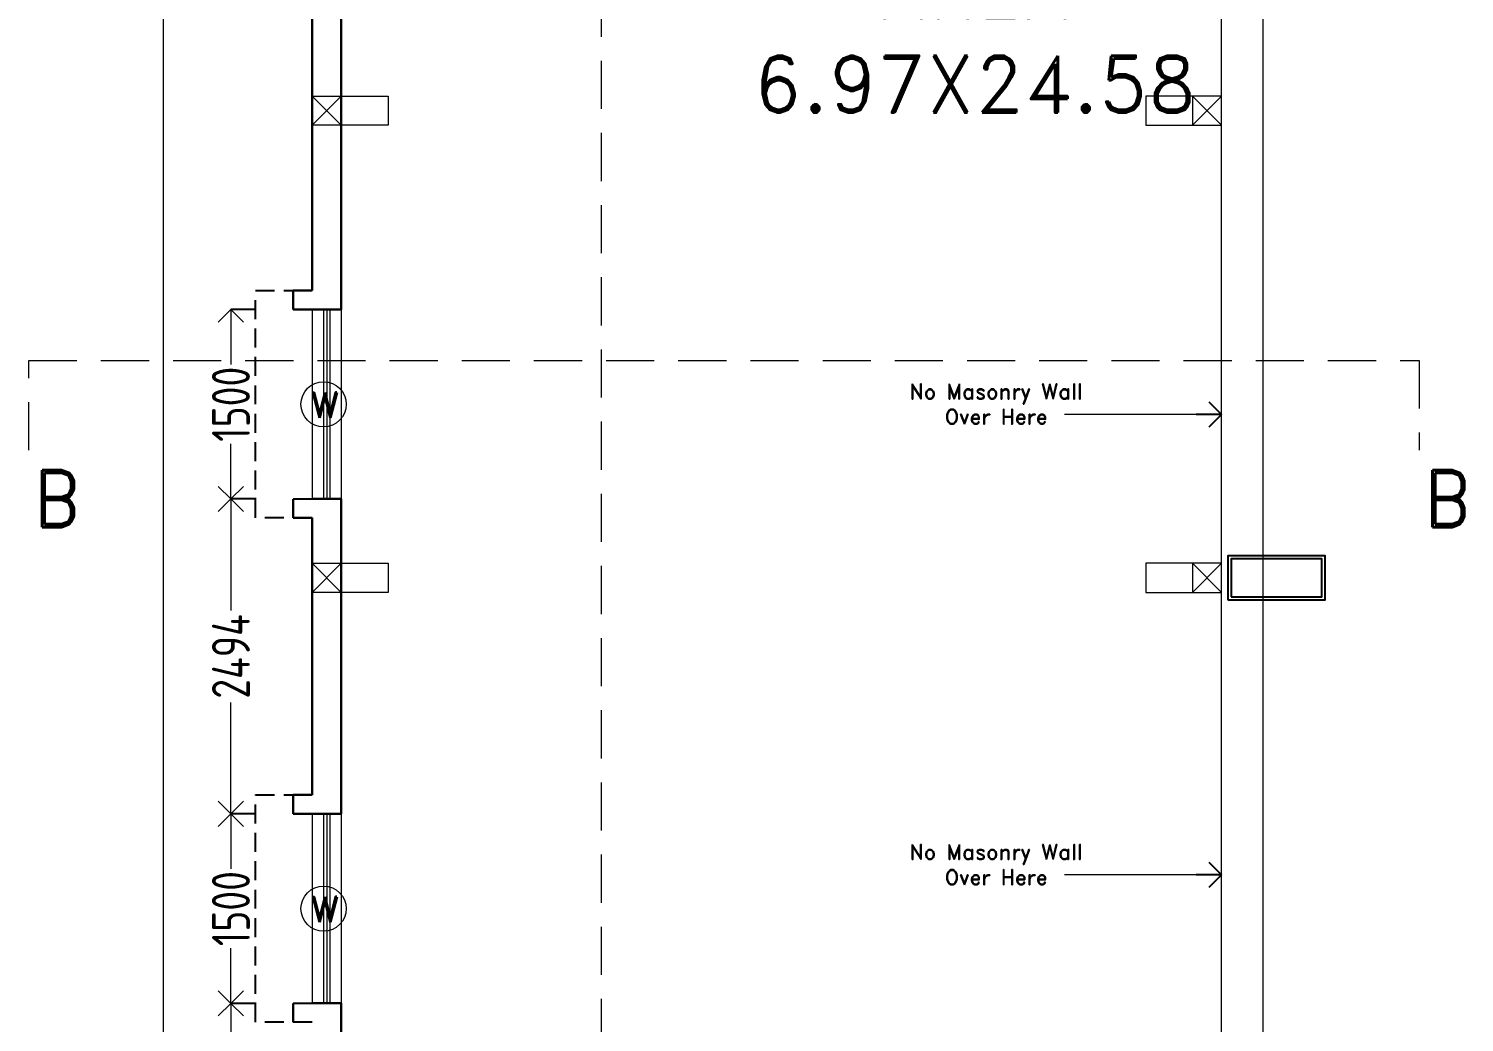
# Model space of a CAD drawing. Header units: inches. Extents: x -605 to 2991212, y -2872845 to 0.
# Drawn here: x 2400444 to 2411810, y -2742023 to -2734155 of the extents above; entities that cross this region are included whole.
import ezdxf

# ---------------------------------------------------------------- set-up
doc = ezdxf.new("R2010")
doc.units = ezdxf.units.IN
doc.header["$LTSCALE"] = 600
doc.header["$MEASUREMENT"] = 0
doc.linetypes.add('DASHED', pattern=[19.05, 12.7, -6.35])
doc.linetypes.add('DASHED2', pattern=[0.375, 0.25, -0.125])
for name, color, linetype, lineweight in [('DIM', 251, 'Continuous', 0), ('object dash', 250, 'DASHED', 5), ('PV_TEXT_ROMANS', 7, 'Continuous', 0), ('rRCC 2', 40, 'Continuous', 15), ('TEXT', 7, 'Continuous', 0), ('WALLS', 7, 'Continuous', 30)]:
    doc.layers.add(name, color=color, linetype=linetype, lineweight=lineweight)
doc.layers.add('SnT-DIMENSION', color=7, linetype='Continuous')
doc.layers.add('SnT-ROAD', color=25, linetype='Continuous')
doc.layers.add('window', color=7, linetype='Continuous', lineweight=15, true_color=0x735461)
doc.styles.add('DIM', font='geniso.shx', dxfattribs={"width": 0.85})
doc.styles.add('PV_ROMAND', font='romand.shx')
doc.styles.add('ROMAND', font='romand.shx')
doc.dimstyles.new('ST-100', dxfattribs={"dimscale": 100, "dimtxt": 2.5, "dimasz": 2, "dimexe": 0.18, "dimexo": 0.0625, "dimgap": 0.2, "dimtad": 0, "dimdec": 0, "dimzin": 0, "dimdsep": 46, "dimtxsty": 'DIM', "dimblk": 'OPEN90', "dimcen": 0.09, "dimclrd": 256, "dimclrt": 7, "dimadec": 0, "dimazin": 0, "dimtfac": 1, "dimtdec": 0, "dimtofl": 0, "dimtmove": 0, "dimatfit": 3, "dimldrblk": 'OPEN90', "dimfxl": 1, "dimtolj": 1, "dimtzin": 0, "dimlwd": -1, "dimarcsym": 0})

# ---------------------------------------------------------------- blocks, each defined once
blk = doc.blocks.new('_Open90')
at = {"color": 0, "linetype": 'ByBlock', "lineweight": -2}
for p, q in [((0, 0), (-1, 0)), ((-0.5, 0.5), (0, 0)), ((0, 0), (-0.5, -0.5))]:
    blk.add_line(p, q, dxfattribs=at)
blk = doc.blocks.new('*D2155')
at = {"layer": 'Defpoints', "color": 0}
for p in [(2402689, -2736379), (2402045, -2737879), (2402689, -2737879)]:
    blk.add_point(p, dxfattribs=at)
at = {"layer": 'DIM', "color": 0, "lineweight": -2}
for p, q in [((2402245, -2736379), (2402045, -2736379)), ((2402245, -2737879), (2402045, -2737879))]:
    blk.add_line(p, q, dxfattribs=at)
at = {"layer": 'DIM'}
for p, q in [((2402045, -2736579), (2402045, -2736815)), ((2402045, -2737679), (2402045, -2737442))]:
    blk.add_line(p, q, dxfattribs=at)
at = {"layer": 'DIM', "xscale": 200, "yscale": 200, "zscale": 200}
for p, rotation in [((2402045, -2736379), 90), ((2402045, -2737879), 270)]:
    blk.add_blockref('_Open90', p, dxfattribs=dict(at, rotation=rotation))
at = {"layer": 'DIM', "color": 7, "insert": (2402045, -2737129), "char_height": 300, "attachment_point": 5, "rotation": 90, "style": 'DIM'}
blk.add_mtext('\\A1;1500', dxfattribs=at)
blk = doc.blocks.new('*D2156')
at = {"layer": 'Defpoints', "color": 0}
for p in [(2402689, -2737879), (2402045, -2740373), (2402829, -2740373)]:
    blk.add_point(p, dxfattribs=at)
at = {"layer": 'DIM', "color": 0, "lineweight": -2}
for p, q in [((2402245, -2737879), (2402045, -2737879)), ((2402245, -2740373), (2402045, -2740373))]:
    blk.add_line(p, q, dxfattribs=at)
at = {"layer": 'DIM'}
for p, q in [((2402045, -2738079), (2402045, -2738761)), ((2402045, -2740173), (2402045, -2739490))]:
    blk.add_line(p, q, dxfattribs=at)
at = {"layer": 'DIM', "xscale": 200, "yscale": 200, "zscale": 200}
for p, rotation in [((2402045, -2737879), 90), ((2402045, -2740373), 270)]:
    blk.add_blockref('_Open90', p, dxfattribs=dict(at, rotation=rotation))
at = {"layer": 'DIM', "color": 7, "insert": (2402045, -2739126), "char_height": 300, "attachment_point": 5, "rotation": 90, "style": 'DIM'}
blk.add_mtext('\\A1;2494', dxfattribs=at)
blk = doc.blocks.new('*D2157')
at = {"layer": 'Defpoints', "color": 0}
for p in [(2402829, -2740373), (2402045, -2741873), (2402804, -2741873)]:
    blk.add_point(p, dxfattribs=at)
at = {"layer": 'DIM', "color": 0, "lineweight": -2}
for p, q in [((2402245, -2740373), (2402045, -2740373)), ((2402245, -2741873), (2402045, -2741873))]:
    blk.add_line(p, q, dxfattribs=at)
at = {"layer": 'DIM'}
for p, q in [((2402045, -2740573), (2402045, -2740809)), ((2402045, -2741673), (2402045, -2741436))]:
    blk.add_line(p, q, dxfattribs=at)
at = {"layer": 'DIM', "xscale": 200, "yscale": 200, "zscale": 200}
for p, rotation in [((2402045, -2740373), 90), ((2402045, -2741873), 270)]:
    blk.add_blockref('_Open90', p, dxfattribs=dict(at, rotation=rotation))
at = {"layer": 'DIM', "color": 7, "insert": (2402045, -2741123), "char_height": 300, "attachment_point": 5, "rotation": 90, "style": 'DIM'}
blk.add_mtext('\\A1;1500', dxfattribs=at)
blk = doc.blocks.new('*D2158')
at = {"layer": 'Defpoints', "color": 0}
for p in [(2402804, -2741873), (2402045, -2743153), (2402689, -2743153)]:
    blk.add_point(p, dxfattribs=at)
at = {"layer": 'DIM', "color": 0, "lineweight": -2}
for p, q in [((2402245, -2741873), (2402045, -2741873)), ((2402245, -2743153), (2402045, -2743153))]:
    blk.add_line(p, q, dxfattribs=at)
at = {"layer": 'DIM'}
for p, q in [((2402045, -2742073), (2402045, -2742199)), ((2402045, -2742953), (2402045, -2742826))]:
    blk.add_line(p, q, dxfattribs=at)
at = {"layer": 'DIM', "xscale": 200, "yscale": 200, "zscale": 200}
for p, rotation in [((2402045, -2741873), 90), ((2402045, -2743153), 270)]:
    blk.add_blockref('_Open90', p, dxfattribs=dict(at, rotation=rotation))
at = {"layer": 'DIM', "color": 7, "insert": (2402045, -2742513), "char_height": 300, "attachment_point": 5, "rotation": 90, "style": 'DIM'}
blk.add_mtext('\\A1;1280', dxfattribs=at)
blk = doc.blocks.new('*D2199')
at = {"layer": 'Defpoints', "color": 0}
for p in [(2401509, -2718193), (2402539, -2718193), (2402539, -2805613)]:
    blk.add_point(p, dxfattribs=at)
at = {"layer": 'DIM', "color": 0, "lineweight": -2}
for p, q in [((2401709, -2718193), (2401509, -2718193)), ((2401709, -2805613), (2401509, -2805613))]:
    blk.add_line(p, q, dxfattribs=at)
at = {"layer": 'DIM'}
for p, q in [((2401509, -2718393), (2401509, -2761462)), ((2401509, -2805413), (2401509, -2762344))]:
    blk.add_line(p, q, dxfattribs=at)
at = {"layer": 'DIM', "xscale": 200, "yscale": 200, "zscale": 200}
for p, rotation in [((2401509, -2718193), 90), ((2401509, -2805613), 270)]:
    blk.add_blockref('_Open90', p, dxfattribs=dict(at, rotation=rotation))
at = {"layer": 'DIM', "color": 7, "insert": (2401509, -2761903), "char_height": 300, "attachment_point": 5, "rotation": 90, "style": 'DIM'}
blk.add_mtext('\\A1;87420', dxfattribs=at)
blk = doc.blocks.new('sdfvgfdd')
at = {"layer": 'TEXT'}
blk.add_circle((2432365, -2352025), 179, dxfattribs=at)
at = {"layer": 'TEXT', "insert": (2432263, -2351932), "char_height": 200, "attachment_point": 1, "style": 'PV_ROMAND'}
blk.add_mtext('W', dxfattribs=at)
blk = doc.blocks.new('*D2256')
at = {"layer": 'Defpoints', "color": 0}
for p in [(2409889, -2718573), (2410217, -2718573), (2409889, -2743158)]:
    blk.add_point(p, dxfattribs=at)
at = {"layer": 'DIM', "color": 0, "lineweight": -2}
for p, q in [((2410017, -2718573), (2410217, -2718573)), ((2410017, -2743158), (2410217, -2743158))]:
    blk.add_line(p, q, dxfattribs=at)
at = {"layer": 'DIM'}
for p, q in [((2410217, -2718773), (2410217, -2730425)), ((2410217, -2742958), (2410217, -2731306))]:
    blk.add_line(p, q, dxfattribs=at)
at = {"layer": 'DIM', "xscale": 200, "yscale": 200, "zscale": 200}
for p, rotation in [((2410217, -2718573), 90), ((2410217, -2743158), 270)]:
    blk.add_blockref('_Open90', p, dxfattribs=dict(at, rotation=rotation))
at = {"layer": 'DIM', "color": 7, "insert": (2410217, -2730866), "char_height": 300, "attachment_point": 5, "rotation": 90, "style": 'DIM'}
blk.add_mtext('\\A1;24585', dxfattribs=at)

msp = doc.modelspace()

# ---------------------------------------------------------------- linework, layer by layer
at = {"color": 7, "linetype": 'DASHED2'}
for p, q in [((2402238.7, -2738029.1), (2402238.7, -2736228.8)), ((2402238.7, -2736228.8), (2402688.7, -2736228.8)), ((2402688.7, -2738029.1), (2402238.7, -2738029.1)), ((2402238.7, -2742023.1), (2402238.7, -2740222.8)), ((2402238.7, -2740222.8), (2402688.7, -2740222.8)), ((2402688.7, -2742023.1), (2402238.7, -2742023.1))]:
    msp.add_line(p, q, dxfattribs=at)
at = {"color": 3, "linetype": 'ByBlock'}
msp.add_lwpolyline([(2409938.8, -2738678.3), (2410708.8, -2738678.3), (2410708.8, -2738328.3), (2409938.8, -2738328.3)], close=True, dxfattribs=at)
at = {"color": 2, "linetype": 'ByBlock'}
msp.add_lwpolyline([(2409963.8, -2738653.3), (2410683.8, -2738653.3), (2410683.8, -2738353.3), (2409963.8, -2738353.3)], close=True, dxfattribs=at)
at = {"layer": 'object dash', "color": 1, "ltscale": 0.05}
for points in [[(2405351.5, -2806799), (2404978.6, -2806799), (2404978.6, -2716025.3), (2405351.5, -2716025.3)], [(2400443.8, -2737493.6), (2400443.8, -2736781.7), (2411453.8, -2736781.7), (2411453.8, -2737493.6)]]:
    msp.add_lwpolyline(points, dxfattribs=at)
at = {"layer": 'rRCC 2', "color": 6}
for p, q in [((2402688.7, -2734689.9), (2402918.7, -2734919.9)), ((2402688.7, -2734919.9), (2402918.7, -2734689.9)), ((2409888.8, -2734689.9), (2409658.8, -2734919.9)), ((2409888.8, -2734919.9), (2409658.8, -2734689.9)), ((2402688.7, -2738388.3), (2402918.7, -2738618.3)), ((2402688.7, -2738618.3), (2402918.7, -2738388.3)), ((2409888.8, -2738388.3), (2409658.8, -2738618.3)), ((2409888.8, -2738618.3), (2409658.8, -2738388.3))]:
    msp.add_line(p, q, dxfattribs=at)
for points in [[(2402688.7, -2734919.9), (2402688.7, -2734689.9), (2403288.7, -2734689.9), (2403288.7, -2734919.9)], [(2402688.7, -2734689.9), (2402918.7, -2734689.9), (2402918.7, -2734919.9), (2402688.7, -2734919.9)], [(2409888.8, -2734919.9), (2409888.8, -2734689.9), (2409288.8, -2734689.9), (2409288.8, -2734919.9)], [(2409888.8, -2734689.9), (2409658.8, -2734689.9), (2409658.8, -2734919.9), (2409888.8, -2734919.9)], [(2402688.7, -2738618.3), (2402688.7, -2738388.3), (2403288.7, -2738388.3), (2403288.7, -2738618.3)], [(2402688.7, -2738388.3), (2402918.7, -2738388.3), (2402918.7, -2738618.3), (2402688.7, -2738618.3)], [(2409888.8, -2738618.3), (2409888.8, -2738388.3), (2409288.8, -2738388.3), (2409288.8, -2738618.3)], [(2409888.8, -2738388.3), (2409658.8, -2738388.3), (2409658.8, -2738618.3), (2409888.8, -2738618.3)]]:
    msp.add_lwpolyline(points, close=True, dxfattribs=at)
at = {"layer": 'WALLS', "linetype": 'ByBlock'}
for p, q in [((2402918.7, -2733884.8), (2402918.7, -2736378.8)), ((2402688.7, -2734035.1), (2402688.7, -2736228.8)), ((2402538.7, -2736378.8), (2402538.7, -2736228.8)), ((2402538.7, -2736228.8), (2402688.7, -2736228.8)), ((2402688.7, -2736378.8), (2402538.7, -2736378.8)), ((2402688.7, -2736378.8), (2402918.7, -2736378.8)), ((2402688.7, -2736378.8), (2402918.7, -2736378.8)), ((2402688.7, -2737878.8), (2402538.7, -2737879.1)), ((2402538.7, -2737879.1), (2402538.7, -2738029.1)), ((2402688.7, -2737878.8), (2402918.7, -2737878.8)), ((2402918.7, -2737878.8), (2402918.7, -2740372.8)), ((2402538.7, -2738029.1), (2402688.7, -2738029.1)), ((2402688.7, -2738029.1), (2402688.7, -2740222.8)), ((2402538.7, -2740372.8), (2402538.7, -2740222.8)), ((2402538.7, -2740222.8), (2402688.7, -2740222.8)), ((2402688.7, -2740372.8), (2402538.7, -2740372.8)), ((2402688.7, -2740372.8), (2402918.7, -2740372.8)), ((2402688.7, -2740372.8), (2402918.7, -2740372.8)), ((2402688.7, -2741872.8), (2402538.7, -2741873.1)), ((2402538.7, -2741873.1), (2402538.7, -2742023.1)), ((2402688.7, -2741872.8), (2402918.7, -2741872.8)), ((2402918.7, -2741872.8), (2402918.7, -2746888.3))]:
    msp.add_line(p, q, dxfattribs=at)
at = {"layer": 'window', "color": 146, "linetype": 'ByBlock', "true_color": 0x105689}
for p, q in [((2409888.8, -2743158.3), (2409888.8, -2718572.8)), ((2402688.7, -2736378.8), (2402688.7, -2737878.8)), ((2402778.7, -2736378.8), (2402778.7, -2737878.8)), ((2402803.7, -2736378.8), (2402803.7, -2737878.8)), ((2402828.7, -2736378.8), (2402828.7, -2737878.8)), ((2402918.7, -2736378.8), (2402918.7, -2737878.8)), ((2402688.7, -2740372.8), (2402688.7, -2741872.8)), ((2402778.7, -2740372.8), (2402778.7, -2741872.8)), ((2402803.7, -2740372.8), (2402803.7, -2741872.8)), ((2402828.7, -2740372.8), (2402828.7, -2741872.8)), ((2402918.7, -2740372.8), (2402918.7, -2741872.8))]:
    msp.add_line(p, q, dxfattribs=at)

# ---------------------------------------------------------------- block references
at = {"layer": 'SnT-ROAD', "color": 4, "linetype": 'ByBlock'}
for p in [(-29586.4, -385104.2), (-29586.4, -389098.2)]:
    msp.add_blockref('sdfvgfdd', p, dxfattribs=at)

# ---------------------------------------------------------------- texts
at = {"layer": 'PV_TEXT_ROMANS', "char_height": 450, "attachment_point": 1, "style": 'PV_ROMAND'}
for s, insert in [('\\pxqc;STORAGE\\PAREA\\P6.97X24.58', (2406180.5, -2732868)), ('\\pxqc;B', (2400440.5, -2737650.9)), ('\\pxqc;B', (2411450.5, -2737650.9))]:
    msp.add_mtext(s, dxfattribs=dict(at, insert=insert))
at = {"layer": 'SnT-DIMENSION', "linetype": 'ByBlock', "char_height": 120, "width": 1617.645, "attachment_point": 3, "style": 'ROMAND'}
for insert in [(2408913, -2736967.7), (2408913, -2740614.2)]:
    msp.add_mtext('\\A1;\\pxqc;No Masonry Wall Over Here', dxfattribs=dict(at, insert=insert))

# ---------------------------------------------------------------- dimensions: what is measured, and where the dimension line sits
at = {"layer": 'DIM'}
for base, p1, p2, override, picture, middle in [((2401508.9, -2718192.8), (2402538.7, -2805612.8), (2402538.7, -2718192.8), {"dimtxt": 3, "dimexe": 0, "dimexo": 0, "dimtmove": 1, "dimfxl": 2, "dimfxlon": 1, "dimtfillclr": 256, "dimarcsym": 1}, '*D2199', (2401508.9, -2761902.8)), ((2410217.089, -2718572.7855), (2409888.7749, -2743158.2849), (2409888.7749, -2718572.7855), {"dimtxt": 3, "dimexe": 0, "dimexo": 0, "dimfxl": 2, "dimfxlon": 1, "dimtfillclr": 256, "dimarcsym": 1}, '*D2256', (2410217.089, -2730865.5352)), ((2402044.7, -2737878.8), (2402688.7, -2736378.8), (2402688.7, -2737878.8), {"dimtxt": 3, "dimexe": 0, "dimexo": 0, "dimtmove": 1, "dimfxl": 2, "dimfxlon": 1, "dimtfillclr": 256, "dimarcsym": 1}, '*D2155', (2402044.7, -2737128.8)), ((2402044.7, -2740372.8), (2402688.7, -2737878.8), (2402828.7, -2740372.8), {"dimtxt": 3, "dimexe": 0, "dimexo": 0, "dimtmove": 1, "dimfxl": 2, "dimfxlon": 1, "dimtfillclr": 256, "dimarcsym": 1}, '*D2156', (2402044.7, -2739125.8)), ((2402044.7, -2741872.8), (2402828.7, -2740372.8), (2402803.7, -2741872.8), {"dimtxt": 3, "dimexe": 0, "dimexo": 0, "dimtmove": 1, "dimfxl": 2, "dimfxlon": 1, "dimtfillclr": 256, "dimarcsym": 1}, '*D2157', (2402044.7, -2741122.8)), ((2402044.7, -2743152.8), (2402803.7, -2741872.8), (2402688.7, -2743152.8), {"dimtxt": 3, "dimexe": 0, "dimexo": 0, "dimtmove": 1, "dimfxl": 2, "dimfxlon": 1, "dimtfillclr": 256, "dimarcsym": 1}, '*D2158', (2402044.7, -2742512.8))]:
    dim = msp.add_linear_dim(base=base, p1=p1, p2=p2, angle=90, dimstyle='ST-100', override=override, dxfattribs=at)
    dim.commit()
    dim.dimension.update_dxf_attribs({"geometry": picture, "text_midpoint": middle})

# ---------------------------------------------------------------- leaders
at = {"layer": 'DIM', "linetype": 'ByBlock'}
for points in [[(2409888.8, -2737209.7), (2408646, -2737209.7)], [(2409888.8, -2740856.2), (2408646, -2740856.2)]]:
    msp.add_leader(points, dimstyle='ST-100', override={"dimtxt": 3, "dimexe": 0, "dimexo": 0, "dimfxl": 3, "dimfxlon": 1, "dimtfillclr": 256, "dimarcsym": 1}, dxfattribs=at)

doc.saveas('drawing.dxf')
